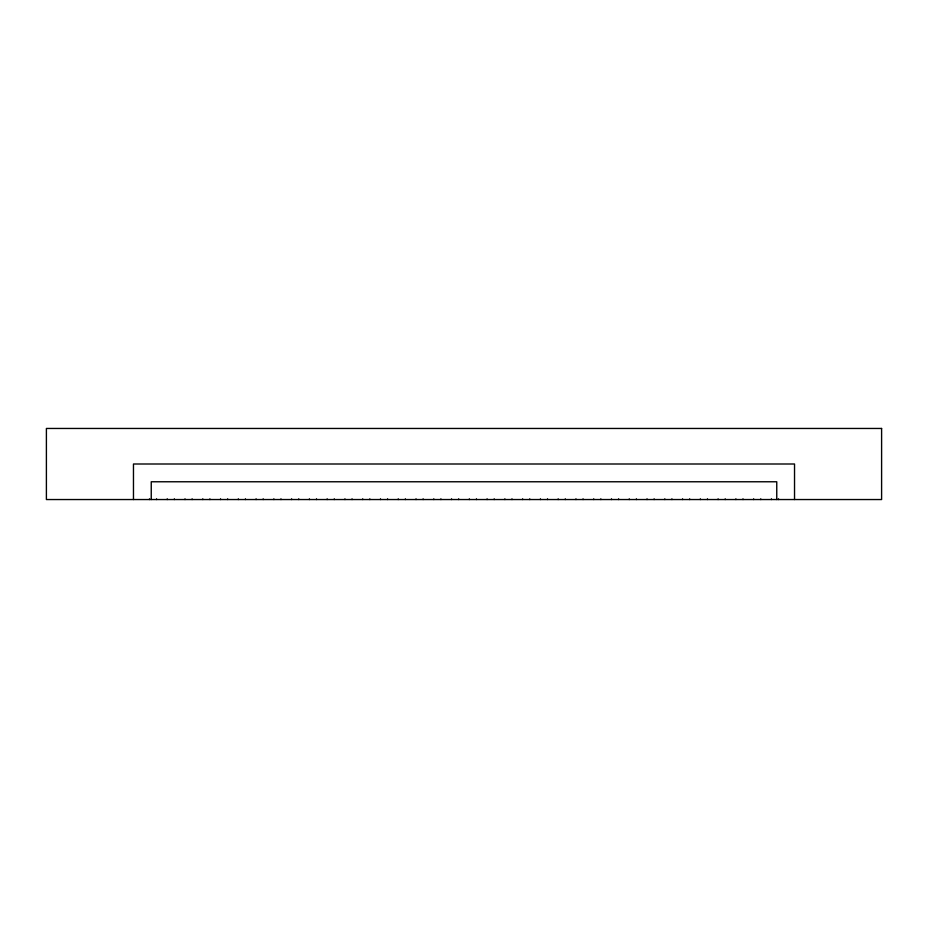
<?xml version="1.0" encoding="UTF-8"?>
<svg xmlns="http://www.w3.org/2000/svg" width="928" height="928" viewBox="0 0 928 928"><rect width="100%" height="100%" fill="white"/><g stroke="black" fill="none" stroke-linecap="round" stroke-linejoin="round"><path stroke-width="1.39" d="M794.53 499.542L794.53 464L133.47 464L133.47 499.542M778.534 498.87L778.534 499.542M776.759 499.542L776.759 481.771L151.241 481.771L151.241 499.542M771.423 498.87L771.423 499.542M760.763 498.87L760.763 499.542M753.652 498.87L753.652 499.542M742.992 498.87L742.992 499.542M735.881 498.87L735.881 499.542M725.22 498.87L725.22 499.542M718.11 498.87L718.11 499.542M707.449 498.87L707.449 499.542M700.338 498.87L700.338 499.542M689.678 498.87L689.678 499.542M682.579 498.87L682.579 499.542M671.907 498.87L671.907 499.542M664.808 498.87L664.808 499.542M654.136 498.87L654.136 499.542M647.036 498.87L647.036 499.542M636.376 498.87L636.376 499.542M629.265 498.87L629.265 499.542M618.605 498.87L618.605 499.542M611.494 498.87L611.494 499.542M600.834 498.87L600.834 499.542M593.723 498.87L593.723 499.542M583.062 498.87L583.062 499.542M575.952 498.87L575.952 499.542M565.291 498.87L565.291 499.542M558.18 498.87L558.18 499.542M547.52 498.87L547.52 499.542M540.409 498.87L540.409 499.542M529.749 498.87L529.749 499.542M522.638 498.87L522.638 499.542M511.978 498.87L511.978 499.542M504.867 498.87L504.867 499.542M494.206 498.87L494.206 499.542M487.096 498.87L487.096 499.542M476.435 498.87L476.435 499.542M469.336 498.87L469.336 499.542M458.664 498.87L458.664 499.542M451.565 498.87L451.565 499.542M440.904 498.87L440.904 499.542M433.794 498.87L433.794 499.542M423.133 498.87L423.133 499.542M416.022 498.87L416.022 499.542M405.362 498.87L405.362 499.542M398.251 498.87L398.251 499.542M387.591 498.87L387.591 499.542M380.48 498.87L380.48 499.542M369.82 498.87L369.82 499.542M362.709 498.87L362.709 499.542M352.048 498.87L352.048 499.542M344.938 498.87L344.938 499.542M334.277 498.87L334.277 499.542M327.166 498.87L327.166 499.542M316.506 498.87L316.506 499.542M309.395 498.87L309.395 499.542M298.735 498.87L298.735 499.542M291.624 498.87L291.624 499.542M280.964 498.87L280.964 499.542M273.864 498.87L273.864 499.542M263.192 498.87L263.192 499.542M256.093 498.87L256.093 499.542M245.421 498.87L245.421 499.542M238.322 498.87L238.322 499.542M227.662 498.87L227.662 499.542M220.551 498.87L220.551 499.542M209.89 498.87L209.89 499.542M202.78 498.87L202.78 499.542M192.119 498.87L192.119 499.542M185.008 498.87L185.008 499.542M174.348 498.87L174.348 499.542M167.237 498.87L167.237 499.542M156.577 498.87L156.577 499.542M149.466 498.87L149.466 499.542M881.6 428.458L46.4 428.458L46.4 499.542L881.6 499.542L881.6 428.458"/></g></svg>
